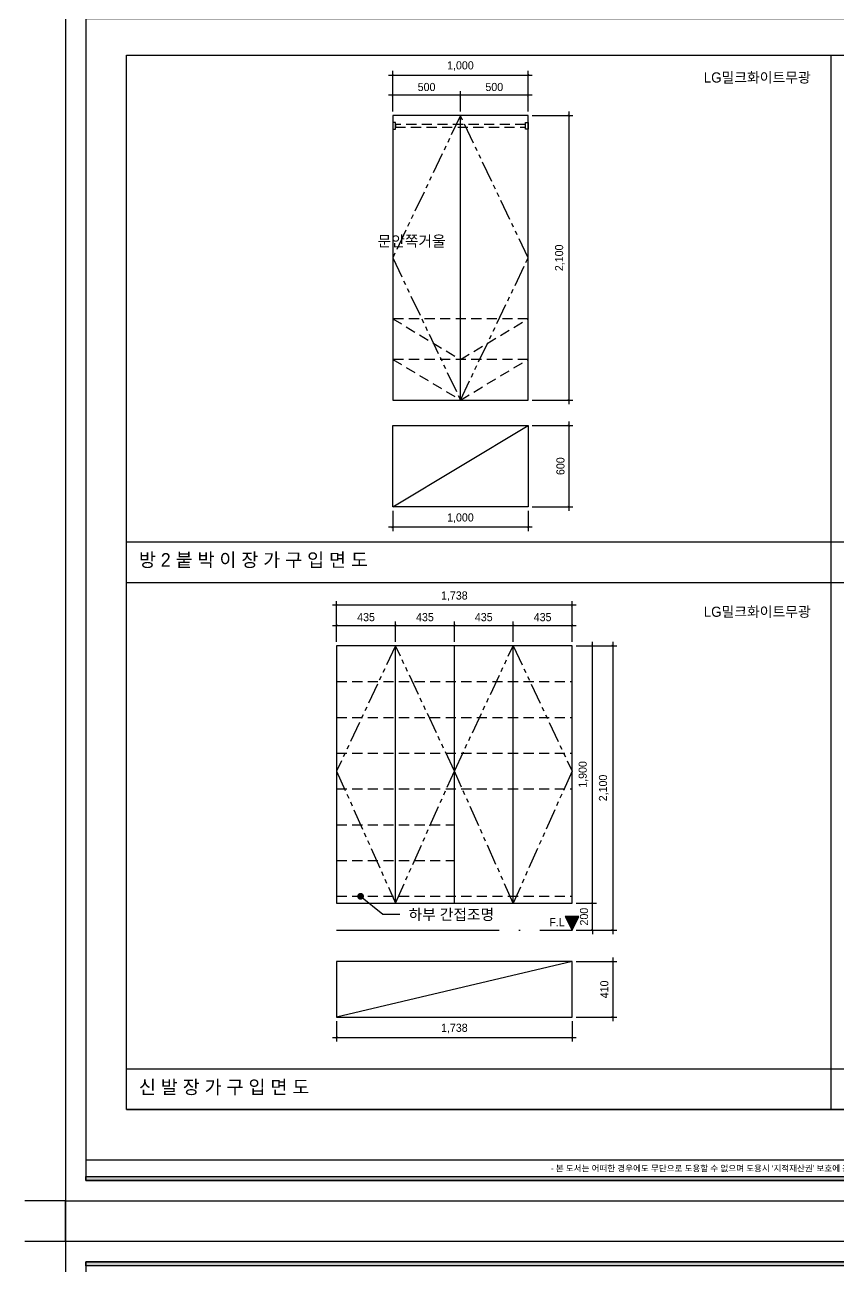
# Model space of a CAD drawing. Header units: inches. Extents: x 4138 to 127072, y -26315 to 43858.
# Drawn here: x 107338 to 113344, y 13982 to 23149 of the extents above; entities that cross this region are included whole.
import ezdxf
from ezdxf.enums import TextEntityAlignment as Align

# ---------------------------------------------------------------- set-up
doc = ezdxf.new("R2010")
doc.units = ezdxf.units.IN
doc.header["$LTSCALE"] = 50
doc.header["$MEASUREMENT"] = 0
for name, pattern in [('ACAD_ISO04W100', [30, 24, -3, 0, -3]), ('HID', [2.3, 1.5, -0.8]), ('PHANTOM2', [1.25, 0.625, -0.125, 0.125, -0.125, 0.125, -0.125])]:
    doc.linetypes.add(name, pattern=pattern)
for name, color, linetype in [('0-ELC TEXT', 7, 'Continuous'), ('0-SHEET', 7, 'Continuous'), ('01-CEN', 1, 'ACAD_ISO04W100'), ('04_FUR', 6, 'Continuous'), ('06-FUR', 6, 'Continuous'), ('06-LIGHT', 4, 'Continuous'), ('07-DIM WAL', 5, 'Continuous'), ('3.기호.계단선', 30, 'Continuous'), ('F-SYM', 7, 'Continuous'), ('FORM(YOURNAME)-11', 1, 'Continuous')]:
    doc.layers.add(name, color=color, linetype=linetype)
doc.styles.add('HY 울릉도 L', font='')
doc.styles.add('YOURNAME', font='HY울릉도M.TTF')
doc.styles.add('코레일둥고', font='Korail_Round_Gothic_Medium.ttf')
doc.styles.get('HY 울릉도 L').set_extended_font_data('HY울릉도L')
doc.dimstyles.new('30', dxfattribs={"dimscale": 30, "dimtxt": 2, "dimasz": 1, "dimexe": 1, "dimexo": 1, "dimgap": 1, "dimtad": 1, "dimdec": 0, "dimrnd": 0.05, "dimdsep": 46, "dimlunit": 6, "dimtxsty": 'HY 울릉도 L', "dimblk": 'ARCHTICK', "dimcen": 2.5, "dimdle": 1, "dimclrd": 133, "dimclre": 133, "dimclrt": 30, "dimadec": 0, "dimazin": 0, "dimtfac": 1, "dimtdec": 0, "dimtix": 1, "dimtmove": 2, "dimatfit": 3, "dimldrblk": 'ARCHTICK', "dimfxl": 1, "dimlwd": -1, "dimlwe": -1, "dimarcsym": 0})

# ---------------------------------------------------------------- blocks, each defined once
blk = doc.blocks.new('FORM-PLAN')
at = {"layer": 'FORM(YOURNAME)-11'}
h = blk.add_hatch(color=256, dxfattribs=at)
h.dxf.hatch_style = 1
h.paths.add_polyline_path([(-71444, 55115), (10556, 55115), (10556, 54915), (-71444, 54915)])
h.paths.add_polyline_path([(-71444, -2085), (10556, -2085), (10556, -2285), (-71444, -2285)])
at = {"layer": 'Defpoints', "color": 158}
blk.add_line((1346, -1285), (-71444, -1285), dxfattribs=at)
at = {"layer": 'Defpoints', "color": 1}
for points in [[(-72444, 58115), (-72444, 56115), (-74444, 56115)], [(-72444, -5285), (-72444, -3285), (-74444, -3285)]]:
    blk.add_lwpolyline(points, dxfattribs=at)
at = {"layer": 'Defpoints', "color": 158}
for points in [[(-71444, -2285), (10556, -2285), (10556, 55115), (-71444, 55115)], [(-69444, 53115), (-64, 53115), (-64, 1215), (-69444, 1215)]]:
    blk.add_lwpolyline(points, close=True, dxfattribs=at)
at = {"layer": 'FORM(YOURNAME)-11', "color": 250}
blk.add_lwpolyline([(-72444, -3285), (11556, -3285), (11556, 56115), (-72444, 56115)], close=True, dxfattribs=at)
at = {"layer": 'FORM(YOURNAME)-11'}
for points in [[(-71444, 55115), (10556, 55115), (10556, 54915), (-71444, 54915)], [(-71444, -2085), (10556, -2085), (10556, -2285), (-71444, -2285)]]:
    blk.add_lwpolyline(points, close=True, dxfattribs=at)
at = {"layer": 'FORM(YOURNAME)-11', "color": 1, "style": 'YOURNAME'}
blk.add_text("- 본 도서는 어떠한 경우에도 무단으로 도용할 수 없으며 도용시 '지적재산권' 보호에 관한 법률에 의거, 법적 분쟁이 발생합니다.  또한 본 도서에 관한 모든 저작권은 당사에 있습니다. -", height=300, dxfattribs=at).set_placement((-32990, -1685), align=Align.MIDDLE_CENTER)
at = {"layer": 'FORM(YOURNAME)-11', "color": 3, "style": 'YOURNAME'}
for tag, height, p in [('1', 450, (9905, 18188)), ('2', 450, (9905, 17544)), ('3', 450, (9905, 16257)), ('4', 450, (9905, 14326)), ('5', 515, (9905, 12009)), ('6', 515, (9905, 9757)), ('7', 515, (9905, 7504)), ('8', 515, (9905, 5252)), ('9', 515, (9905, 2999)), ('10', 515, (5655, 811)), ('11', 515, (9905, 747)), ('12', 515, (5655, -1441)), ('13', 515, (9905, -1441))]:
    blk.add_attdef(tag, text='', height=height, dxfattribs=at).set_placement(p, align=Align.MIDDLE_RIGHT)
blk = doc.blocks.new('_ARCHTICK')
at = {"color": 0, "linetype": 'ByBlock', "const_width": 0.075}
blk.add_lwpolyline([(-0.25, -0.25), (0.25, 0.25)], dxfattribs=at)
blk = doc.blocks.new('*D418')
at = {"layer": '07-DIM WAL', "color": 133, "transparency": 16777216}
for p, q in [((110024.6, 22778.3), (111084.6, 22778.3)), ((110054.6, 22508.3), (110054.6, 22808.3)), ((111054.6, 22508.3), (111054.6, 22808.3))]:
    blk.add_line(p, q, dxfattribs=at)
at = {"layer": 'Defpoints', "color": 0, "transparency": 16777216}
for p in [(111054.6, 22778.3), (110054.6, 22478.3), (111054.6, 22478.3)]:
    blk.add_point(p, dxfattribs=at)
at = {"layer": '07-DIM WAL', "color": 133, "transparency": 16777216, "xscale": 30, "yscale": 30, "zscale": 30, "rotation": 180}
blk.add_blockref('_ARCHTICK', (110054.6, 22778.3), dxfattribs=at)
at = {"layer": '07-DIM WAL', "color": 133, "transparency": 16777216, "xscale": 30, "yscale": 30, "zscale": 30}
blk.add_blockref('_ARCHTICK', (111054.6, 22778.3), dxfattribs=at)
at = {"layer": '07-DIM WAL', "color": 30, "transparency": 16777216, "insert": (110554.6, 22844.2), "char_height": 60, "attachment_point": 5, "style": 'HY 울릉도 L'}
blk.add_mtext('1,000', dxfattribs=at)
blk = doc.blocks.new('*D419')
at = {"layer": '07-DIM WAL', "color": 133, "transparency": 16777216}
for p, q in [((110554.6, 22508.3), (110554.6, 22658.3)), ((111054.6, 22508.3), (111054.6, 22658.3)), ((111084.6, 22628.3), (110524.6, 22628.3))]:
    blk.add_line(p, q, dxfattribs=at)
at = {"layer": 'Defpoints', "color": 0, "transparency": 16777216}
for p in [(110554.6, 22628.3), (110554.6, 22478.3), (111054.6, 22478.3)]:
    blk.add_point(p, dxfattribs=at)
at = {"layer": '07-DIM WAL', "color": 133, "transparency": 16777216, "xscale": 30, "yscale": 30, "zscale": 30, "rotation": 180}
blk.add_blockref('_ARCHTICK', (110554.6, 22628.3), dxfattribs=at)
at = {"layer": '07-DIM WAL', "color": 133, "transparency": 16777216, "xscale": 30, "yscale": 30, "zscale": 30}
blk.add_blockref('_ARCHTICK', (111054.6, 22628.3), dxfattribs=at)
at = {"layer": '07-DIM WAL', "color": 30, "transparency": 16777216, "insert": (110804.6, 22689.6), "char_height": 60, "attachment_point": 5, "style": 'HY 울릉도 L'}
blk.add_mtext('500', dxfattribs=at)
blk = doc.blocks.new('*D420')
at = {"layer": '07-DIM WAL', "color": 133, "transparency": 16777216}
for p, q in [((110054.6, 22508.3), (110054.6, 22658.3)), ((110554.6, 22508.3), (110554.6, 22658.3)), ((110584.6, 22628.3), (110024.6, 22628.3))]:
    blk.add_line(p, q, dxfattribs=at)
at = {"layer": 'Defpoints', "color": 0, "transparency": 16777216}
for p in [(110054.6, 22628.3), (110054.6, 22478.3), (110554.6, 22478.3)]:
    blk.add_point(p, dxfattribs=at)
at = {"layer": '07-DIM WAL', "color": 133, "transparency": 16777216, "xscale": 30, "yscale": 30, "zscale": 30, "rotation": 180}
blk.add_blockref('_ARCHTICK', (110054.6, 22628.3), dxfattribs=at)
at = {"layer": '07-DIM WAL', "color": 133, "transparency": 16777216, "xscale": 30, "yscale": 30, "zscale": 30}
blk.add_blockref('_ARCHTICK', (110554.6, 22628.3), dxfattribs=at)
at = {"layer": '07-DIM WAL', "color": 30, "transparency": 16777216, "insert": (110304.6, 22689.6), "char_height": 60, "attachment_point": 5, "style": 'HY 울릉도 L'}
blk.add_mtext('500', dxfattribs=at)
blk = doc.blocks.new('*D421')
at = {"layer": '07-DIM WAL', "color": 133, "transparency": 16777216}
for p, q in [((111084.6, 22478.3), (111384.6, 22478.3)), ((111354.6, 22508.3), (111354.6, 20348.3)), ((111084.6, 20378.3), (111384.6, 20378.3))]:
    blk.add_line(p, q, dxfattribs=at)
at = {"layer": 'Defpoints', "color": 0, "transparency": 16777216}
for p in [(111054.6, 22478.3), (111054.6, 20378.3), (111354.6, 20378.3)]:
    blk.add_point(p, dxfattribs=at)
at = {"layer": '07-DIM WAL', "color": 133, "transparency": 16777216, "xscale": 30, "yscale": 30, "zscale": 30}
for p, rotation in [((111354.6, 22478.3), 90), ((111354.6, 20378.3), 270)]:
    blk.add_blockref('_ARCHTICK', p, dxfattribs=dict(at, rotation=rotation))
at = {"layer": '07-DIM WAL', "color": 30, "transparency": 16777216, "insert": (111288.7, 21428.3), "char_height": 60, "attachment_point": 5, "rotation": 90, "style": 'HY 울릉도 L'}
blk.add_mtext('2,100', dxfattribs=at)
blk = doc.blocks.new('*D422')
at = {"layer": '07-DIM WAL', "color": 133, "transparency": 16777216}
for p, q in [((111084.6, 20189.7), (111384.6, 20189.7)), ((111354.6, 20219.7), (111354.6, 19559.7)), ((111084.6, 19589.7), (111384.6, 19589.7))]:
    blk.add_line(p, q, dxfattribs=at)
at = {"layer": 'Defpoints', "color": 0, "transparency": 16777216}
for p in [(111054.6, 20189.7), (111054.6, 19589.7), (111354.6, 19589.7)]:
    blk.add_point(p, dxfattribs=at)
at = {"layer": '07-DIM WAL', "color": 133, "transparency": 16777216, "xscale": 30, "yscale": 30, "zscale": 30}
for p, rotation in [((111354.6, 20189.7), 90), ((111354.6, 19589.7), 270)]:
    blk.add_blockref('_ARCHTICK', p, dxfattribs=dict(at, rotation=rotation))
at = {"layer": '07-DIM WAL', "color": 30, "transparency": 16777216, "insert": (111293.4, 19889.7), "char_height": 60, "attachment_point": 5, "rotation": 90, "style": 'HY 울릉도 L'}
blk.add_mtext('600', dxfattribs=at)
blk = doc.blocks.new('*D423')
at = {"layer": '07-DIM WAL', "color": 133, "transparency": 16777216}
for p, q in [((110054.6, 19559.7), (110054.6, 19409.7)), ((111054.6, 19559.7), (111054.6, 19409.7)), ((111084.6, 19439.7), (110024.6, 19439.7))]:
    blk.add_line(p, q, dxfattribs=at)
at = {"layer": 'Defpoints', "color": 0, "transparency": 16777216}
for p in [(110054.6, 19589.7), (111054.6, 19589.7), (110054.6, 19439.7)]:
    blk.add_point(p, dxfattribs=at)
at = {"layer": '07-DIM WAL', "color": 133, "transparency": 16777216, "xscale": 30, "yscale": 30, "zscale": 30, "rotation": 180}
blk.add_blockref('_ARCHTICK', (110054.6, 19439.7), dxfattribs=at)
at = {"layer": '07-DIM WAL', "color": 133, "transparency": 16777216, "xscale": 30, "yscale": 30, "zscale": 30}
blk.add_blockref('_ARCHTICK', (111054.6, 19439.7), dxfattribs=at)
at = {"layer": '07-DIM WAL', "color": 30, "transparency": 16777216, "insert": (110554.6, 19505.6), "char_height": 60, "attachment_point": 5, "style": 'HY 울릉도 L'}
blk.add_mtext('1,000', dxfattribs=at)
blk = doc.blocks.new('*D424')
at = {"layer": '07-DIM WAL', "color": 133, "transparency": 16777216}
for p, q in [((111408.7, 18563.3), (111708.7, 18563.3)), ((111678.7, 18593.3), (111678.7, 16433.3)), ((111408.7, 16463.3), (111708.7, 16463.3))]:
    blk.add_line(p, q, dxfattribs=at)
at = {"layer": 'Defpoints', "color": 0, "transparency": 16777216}
for p in [(111378.7, 18563.3), (111378.7, 16463.3), (111678.7, 16463.3)]:
    blk.add_point(p, dxfattribs=at)
at = {"layer": '07-DIM WAL', "color": 133, "transparency": 16777216, "xscale": 30, "yscale": 30, "zscale": 30}
for p, rotation in [((111678.7, 18563.3), 90), ((111678.7, 16463.3), 270)]:
    blk.add_blockref('_ARCHTICK', p, dxfattribs=dict(at, rotation=rotation))
at = {"layer": '07-DIM WAL', "color": 30, "transparency": 16777216, "insert": (111612.7, 17513.3), "char_height": 60, "attachment_point": 5, "rotation": 90, "style": 'HY 울릉도 L'}
blk.add_mtext('2,100', dxfattribs=at)
blk = doc.blocks.new('*D425')
at = {"layer": '07-DIM WAL', "color": 133, "transparency": 16777216}
for p, q in [((111528.7, 16663.3), (111528.7, 16693.3)), ((111408.7, 16663.3), (111558.7, 16663.3)), ((111528.7, 16463.3), (111528.7, 16663.3)), ((111408.7, 16463.3), (111558.7, 16463.3)), ((111528.7, 16463.3), (111528.7, 16433.3))]:
    blk.add_line(p, q, dxfattribs=at)
at = {"layer": 'Defpoints', "color": 0, "transparency": 16777216}
for p in [(111378.7, 16663.3), (111528.7, 16663.3), (111378.7, 16463.3)]:
    blk.add_point(p, dxfattribs=at)
at = {"layer": '07-DIM WAL', "color": 133, "transparency": 16777216, "xscale": 30, "yscale": 30, "zscale": 30}
for p, rotation in [((111528.7, 16663.3), 270), ((111528.7, 16463.3), 90)]:
    blk.add_blockref('_ARCHTICK', p, dxfattribs=dict(at, rotation=rotation))
at = {"layer": '07-DIM WAL', "color": 30, "transparency": 16777216, "insert": (111467.4, 16563.3), "char_height": 60, "attachment_point": 5, "rotation": 90, "style": 'HY 울릉도 L'}
blk.add_mtext('200', dxfattribs=at)
blk = doc.blocks.new('*D426')
at = {"layer": '07-DIM WAL', "color": 133, "transparency": 16777216}
for p, q in [((111408.7, 18563.3), (111558.7, 18563.3)), ((111528.7, 16633.3), (111528.7, 18593.3)), ((111408.7, 16663.3), (111558.7, 16663.3))]:
    blk.add_line(p, q, dxfattribs=at)
at = {"layer": 'Defpoints', "color": 0, "transparency": 16777216}
for p in [(111378.7, 18563.3), (111528.7, 18563.3), (111378.7, 16663.3)]:
    blk.add_point(p, dxfattribs=at)
at = {"layer": '07-DIM WAL', "color": 133, "transparency": 16777216, "xscale": 30, "yscale": 30, "zscale": 30}
for p, rotation in [((111528.7, 18563.3), 90), ((111528.7, 16663.3), 270)]:
    blk.add_blockref('_ARCHTICK', p, dxfattribs=dict(at, rotation=rotation))
at = {"layer": '07-DIM WAL', "color": 30, "transparency": 16777216, "insert": (111462.7, 17613.3), "char_height": 60, "attachment_point": 5, "rotation": 90, "style": 'HY 울릉도 L'}
blk.add_mtext('1,900', dxfattribs=at)
blk = doc.blocks.new('*D427')
at = {"layer": '07-DIM WAL', "color": 133, "transparency": 16777216}
for p, q in [((109640.7, 18593.3), (109640.7, 18893.3)), ((111378.7, 18593.3), (111378.7, 18893.3)), ((111408.7, 18863.3), (109610.7, 18863.3))]:
    blk.add_line(p, q, dxfattribs=at)
at = {"layer": 'Defpoints', "color": 0, "transparency": 16777216}
for p in [(109640.7, 18863.3), (109640.7, 18563.3), (111378.7, 18563.3)]:
    blk.add_point(p, dxfattribs=at)
at = {"layer": '07-DIM WAL', "color": 133, "transparency": 16777216, "xscale": 30, "yscale": 30, "zscale": 30, "rotation": 180}
blk.add_blockref('_ARCHTICK', (109640.7, 18863.3), dxfattribs=at)
at = {"layer": '07-DIM WAL', "color": 133, "transparency": 16777216, "xscale": 30, "yscale": 30, "zscale": 30}
blk.add_blockref('_ARCHTICK', (111378.7, 18863.3), dxfattribs=at)
at = {"layer": '07-DIM WAL', "color": 30, "transparency": 16777216, "insert": (110509.7, 18929.3), "char_height": 60, "attachment_point": 5, "style": 'HY 울릉도 L'}
blk.add_mtext('1,738', dxfattribs=at)
blk = doc.blocks.new('*D428')
at = {"layer": '07-DIM WAL', "color": 133, "transparency": 16777216}
for p, q in [((109610.7, 18713.3), (110105.2, 18713.3)), ((109640.7, 18593.3), (109640.7, 18743.3)), ((110075.2, 18593.3), (110075.2, 18743.3))]:
    blk.add_line(p, q, dxfattribs=at)
at = {"layer": 'Defpoints', "color": 0, "transparency": 16777216}
for p in [(110075.2, 18713.3), (109640.7, 18563.3), (110075.2, 18563.3)]:
    blk.add_point(p, dxfattribs=at)
at = {"layer": '07-DIM WAL', "color": 133, "transparency": 16777216, "xscale": 30, "yscale": 30, "zscale": 30, "rotation": 180}
blk.add_blockref('_ARCHTICK', (109640.7, 18713.3), dxfattribs=at)
at = {"layer": '07-DIM WAL', "color": 133, "transparency": 16777216, "xscale": 30, "yscale": 30, "zscale": 30}
blk.add_blockref('_ARCHTICK', (110075.2, 18713.3), dxfattribs=at)
at = {"layer": '07-DIM WAL', "color": 30, "transparency": 16777216, "insert": (109857.9, 18774.6), "char_height": 60, "attachment_point": 5, "style": 'HY 울릉도 L'}
blk.add_mtext('435', dxfattribs=at)
blk = doc.blocks.new('*D429')
at = {"layer": '07-DIM WAL', "color": 133, "transparency": 16777216}
for p, q in [((110045.2, 18713.3), (110539.7, 18713.3)), ((110075.2, 18593.3), (110075.2, 18743.3)), ((110509.7, 18593.3), (110509.7, 18743.3))]:
    blk.add_line(p, q, dxfattribs=at)
at = {"layer": 'Defpoints', "color": 0, "transparency": 16777216}
for p in [(110509.7, 18713.3), (110075.2, 18563.3), (110509.7, 18563.3)]:
    blk.add_point(p, dxfattribs=at)
at = {"layer": '07-DIM WAL', "color": 133, "transparency": 16777216, "xscale": 30, "yscale": 30, "zscale": 30, "rotation": 180}
blk.add_blockref('_ARCHTICK', (110075.2, 18713.3), dxfattribs=at)
at = {"layer": '07-DIM WAL', "color": 133, "transparency": 16777216, "xscale": 30, "yscale": 30, "zscale": 30}
blk.add_blockref('_ARCHTICK', (110509.7, 18713.3), dxfattribs=at)
at = {"layer": '07-DIM WAL', "color": 30, "transparency": 16777216, "insert": (110292.4, 18774.6), "char_height": 60, "attachment_point": 5, "style": 'HY 울릉도 L'}
blk.add_mtext('435', dxfattribs=at)
blk = doc.blocks.new('*D430')
at = {"layer": '07-DIM WAL', "color": 133, "transparency": 16777216}
for p, q in [((110479.7, 18713.3), (110974.2, 18713.3)), ((110509.7, 18593.3), (110509.7, 18743.3)), ((110944.2, 18593.3), (110944.2, 18743.3))]:
    blk.add_line(p, q, dxfattribs=at)
at = {"layer": 'Defpoints', "color": 0, "transparency": 16777216}
for p in [(110944.2, 18713.3), (110509.7, 18563.3), (110944.2, 18563.3)]:
    blk.add_point(p, dxfattribs=at)
at = {"layer": '07-DIM WAL', "color": 133, "transparency": 16777216, "xscale": 30, "yscale": 30, "zscale": 30, "rotation": 180}
blk.add_blockref('_ARCHTICK', (110509.7, 18713.3), dxfattribs=at)
at = {"layer": '07-DIM WAL', "color": 133, "transparency": 16777216, "xscale": 30, "yscale": 30, "zscale": 30}
blk.add_blockref('_ARCHTICK', (110944.2, 18713.3), dxfattribs=at)
at = {"layer": '07-DIM WAL', "color": 30, "transparency": 16777216, "insert": (110726.9, 18774.6), "char_height": 60, "attachment_point": 5, "style": 'HY 울릉도 L'}
blk.add_mtext('435', dxfattribs=at)
blk = doc.blocks.new('*D431')
at = {"layer": '07-DIM WAL', "color": 133, "transparency": 16777216}
for p, q in [((110914.2, 18713.3), (111408.7, 18713.3)), ((110944.2, 18593.3), (110944.2, 18743.3)), ((111378.7, 18593.3), (111378.7, 18743.3))]:
    blk.add_line(p, q, dxfattribs=at)
at = {"layer": 'Defpoints', "color": 0, "transparency": 16777216}
for p in [(111378.7, 18713.3), (110944.2, 18563.3), (111378.7, 18563.3)]:
    blk.add_point(p, dxfattribs=at)
at = {"layer": '07-DIM WAL', "color": 133, "transparency": 16777216, "xscale": 30, "yscale": 30, "zscale": 30, "rotation": 180}
blk.add_blockref('_ARCHTICK', (110944.2, 18713.3), dxfattribs=at)
at = {"layer": '07-DIM WAL', "color": 133, "transparency": 16777216, "xscale": 30, "yscale": 30, "zscale": 30}
blk.add_blockref('_ARCHTICK', (111378.7, 18713.3), dxfattribs=at)
at = {"layer": '07-DIM WAL', "color": 30, "transparency": 16777216, "insert": (111161.4, 18774.6), "char_height": 60, "attachment_point": 5, "style": 'HY 울릉도 L'}
blk.add_mtext('435', dxfattribs=at)
blk = doc.blocks.new('*D432')
at = {"layer": '07-DIM WAL', "color": 133, "transparency": 16777216}
for p, q in [((109640.7, 15790.9), (109640.7, 15640.9)), ((111378.7, 15790.9), (111378.7, 15640.9)), ((109610.7, 15670.9), (111408.7, 15670.9))]:
    blk.add_line(p, q, dxfattribs=at)
at = {"layer": 'Defpoints', "color": 0, "transparency": 16777216}
for p in [(109640.7, 15820.9), (111378.7, 15820.9), (111378.7, 15670.9)]:
    blk.add_point(p, dxfattribs=at)
at = {"layer": '07-DIM WAL', "color": 133, "transparency": 16777216, "xscale": 30, "yscale": 30, "zscale": 30, "rotation": 180}
blk.add_blockref('_ARCHTICK', (109640.7, 15670.9), dxfattribs=at)
at = {"layer": '07-DIM WAL', "color": 133, "transparency": 16777216, "xscale": 30, "yscale": 30, "zscale": 30}
blk.add_blockref('_ARCHTICK', (111378.7, 15670.9), dxfattribs=at)
at = {"layer": '07-DIM WAL', "color": 30, "transparency": 16777216, "insert": (110509.7, 15736.9), "char_height": 60, "attachment_point": 5, "style": 'HY 울릉도 L'}
blk.add_mtext('1,738', dxfattribs=at)
blk = doc.blocks.new('*D433')
at = {"layer": '07-DIM WAL', "color": 133, "transparency": 16777216}
for p, q in [((111408.7, 16230.9), (111708.7, 16230.9)), ((111678.7, 16260.9), (111678.7, 15790.9)), ((111408.7, 15820.9), (111708.7, 15820.9))]:
    blk.add_line(p, q, dxfattribs=at)
at = {"layer": 'Defpoints', "color": 0, "transparency": 16777216}
for p in [(111378.7, 16230.9), (111378.7, 15820.9), (111678.7, 15820.9)]:
    blk.add_point(p, dxfattribs=at)
at = {"layer": '07-DIM WAL', "color": 133, "transparency": 16777216, "xscale": 30, "yscale": 30, "zscale": 30}
for p, rotation in [((111678.7, 16230.9), 90), ((111678.7, 15820.9), 270)]:
    blk.add_blockref('_ARCHTICK', p, dxfattribs=dict(at, rotation=rotation))
at = {"layer": '07-DIM WAL', "color": 30, "transparency": 16777216, "insert": (111617.4, 16025.9), "char_height": 60, "attachment_point": 5, "rotation": 90, "style": 'HY 울릉도 L'}
blk.add_mtext('410', dxfattribs=at)

msp = doc.modelspace()

# ---------------------------------------------------------------- hatches: boundary and pattern name
at = {"layer": '01-CEN'}
h = msp.add_hatch(color=256, dxfattribs=at)
h.dxf.hatch_style = 1
h.paths.add_polyline_path([(111328.7, 16563.3), (111378.7, 16463.3), (111428.7, 16563.3)])

# ---------------------------------------------------------------- linework, layer by layer
at = {"layer": '0-ELC TEXT', "const_width": 25}
msp.add_lwpolyline([(109805, 16713.3, 1), (109830, 16713.3, 1)], format="xyb", close=True, dxfattribs=at)
at = {"layer": '0-ELC TEXT'}
msp.add_lwpolyline([(109817.5, 16713.3), (109980.5, 16581.6), (110106.3, 16581.6)], dxfattribs=at)
at = {"layer": '0-SHEET'}
for p, q in [((113291.9, 15139), (113291.9, 22924)), ((108088.4, 19331.5), (118495.4, 19331.5)), ((108088.4, 19031.5), (118495.4, 19031.5)), ((108088.4, 15439), (118495.4, 15439)), ((108088.4, 15139), (118495.4, 15139))]:
    msp.add_line(p, q, dxfattribs=at)
at = {"layer": '01-CEN'}
msp.add_line((109640.7, 16463.3), (111378.7, 16463.3), dxfattribs=at)
msp.add_lwpolyline([(111328.7, 16563.3), (111378.7, 16463.3), (111428.7, 16563.3), (111328.7, 16563.3)], dxfattribs=at)
at = {"layer": '04_FUR'}
msp.add_line((110554.6, 20378.3), (110554.6, 22478.3), dxfattribs=at)
msp.add_lwpolyline([(111054.6, 22478.3), (110054.6, 22478.3), (110054.6, 20378.3), (111054.6, 20378.3)], close=True, dxfattribs=at)
msp.add_lwpolyline([(110054.6, 19589.7), (110054.6, 20189.7), (111054.6, 20189.7), (111054.6, 19589.7), (110054.6, 19589.7), (111054.6, 20189.7)], dxfattribs=at)
at = {"layer": '06-FUR', "color": 8, "linetype": 'HID'}
for p, q in [((111054.6, 20978.3), (110054.6, 20978.3)), ((111054.6, 20678.3), (110054.6, 20678.3)), ((109640.7, 18299), (111378.7, 18299)), ((109640.7, 18034.7), (111378.7, 18034.7)), ((109640.7, 17770.4), (111378.7, 17770.4)), ((109640.7, 17506.1), (111378.7, 17506.1)), ((109640.7, 17241.9), (110509.7, 17241.9)), ((109640.7, 16977.6), (110509.7, 16977.6))]:
    msp.add_line(p, q, dxfattribs=at)
at = {"layer": '06-FUR'}
for p, q in [((110075.2, 16663.3), (110075.2, 18563.3)), ((110509.7, 16663.3), (110509.7, 18563.3)), ((110944.2, 16663.3), (110944.2, 18563.3)), ((111378.7, 16230.9), (109640.7, 15820.9))]:
    msp.add_line(p, q, dxfattribs=at)
at = {"layer": '06-FUR', "color": 8, "linetype": 'HID'}
for points in [[(110054.6, 22378.3), (110074.6, 22378.3), (110074.6, 22428.3), (110054.6, 22428.3)], [(111034.6, 22413.3), (110074.6, 22413.3), (110074.6, 22393.3), (111034.6, 22393.3)], [(111054.6, 22378.3), (111034.6, 22378.3), (111034.6, 22428.3), (111054.6, 22428.3)]]:
    msp.add_lwpolyline(points, close=True, dxfattribs=at)
for points in [[(110054.6, 20978.3), (110554.6, 20678.3), (111054.6, 20978.3)], [(110054.6, 20678.3), (110554.6, 20378.3), (111054.6, 20678.3)]]:
    msp.add_lwpolyline(points, dxfattribs=at)
at = {"layer": '06-FUR'}
for points in [[(109640.7, 16663.3), (111378.7, 16663.3), (111378.7, 18563.3), (109640.7, 18563.3)], [(109640.7, 15820.9), (111378.7, 15820.9), (111378.7, 16230.9), (109640.7, 16230.9)]]:
    msp.add_lwpolyline(points, close=True, dxfattribs=at)
at = {"layer": '06-FUR', "color": 10, "linetype": 'HID'}
msp.add_lwpolyline([(109640.7, 16713.3), (111378.7, 16713.3)], dxfattribs=at)
at = {"layer": '06-LIGHT', "color": 1, "linetype": 'PHANTOM2', "ltscale": 5}
for points in [[(110554.6, 20378.3), (111054.6, 21428.3), (110554.6, 22478.3), (110054.6, 21428.3), (110554.6, 20378.3)], [(110075.2, 16663.3), (110509.7, 17638.3), (110075.2, 18563.3), (109640.7, 17638.3), (110075.2, 16663.3)], [(110944.2, 16663.3), (110509.7, 17638.3), (110944.2, 18563.3), (111378.7, 17638.3), (110944.2, 16663.3)]]:
    msp.add_lwpolyline(points, dxfattribs=at)

# ---------------------------------------------------------------- block references
at = {"layer": 'F-SYM', "xscale": 0.15, "yscale": 0.15, "zscale": 0.15}
for p in [(118505, 14956.7), (118505, 5746.7)]:
    msp.add_blockref('FORM-PLAN', p, dxfattribs=at)

# ---------------------------------------------------------------- texts
at = {"layer": '0-ELC TEXT', "style": '코레일둥고'}
for s, height, p in [('문안쪽거울', 80, (109943.4, 21512)), ('방 2 붙 박 이 장 가 구 입 면 도', 100, (108180.6, 19147.4)), ('하부 간접조명', 80, (110172.1, 16538.8)), ('신 발 장 가 구 입 면 도', 100, (108180.6, 15254.9))]:
    msp.add_text(s, height=height, dxfattribs=at).set_placement(p)
at = {"layer": '01-CEN', "style": '코레일둥고'}
msp.add_text('F.L', height=60, dxfattribs=at).set_placement((111211.1, 16492.6))
at = {"layer": '3.기호.계단선', "style": '코레일둥고'}
for p in [(112746.2, 22722.6), (112746.2, 18777.3)]:
    msp.add_text('LG밀크화이트무광', height=75, dxfattribs=at).set_placement(p, align=Align.CENTER)

# ---------------------------------------------------------------- dimensions: what is measured, and where the dimension line sits
at = {"layer": '07-DIM WAL'}
for base, p1, p2, picture, middle in [((111054.6, 22778.3), (110054.6, 22478.3), (111054.6, 22478.3), '*D418', (110554.6, 22844.2)), ((110054.6, 22628.3), (110554.6, 22478.3), (110054.6, 22478.3), '*D420', (110304.6, 22689.6)), ((110554.6, 22628.3), (111054.6, 22478.3), (110554.6, 22478.3), '*D419', (110804.6, 22689.6)), ((110054.6, 19439.7), (111054.6, 19589.7), (110054.6, 19589.7), '*D423', (110554.6, 19505.6)), ((109640.7, 18863.3), (111378.7, 18563.3), (109640.7, 18563.3), '*D427', (110509.7, 18929.3)), ((110075.1609475, 18713.2925023), (109640.6609475, 18563.2925023), (110075.1609475, 18563.2925023), '*D428', (109857.9109475, 18774.6357859)), ((110509.6609475, 18713.2925023), (110075.1609475, 18563.2925023), (110509.6609475, 18563.2925023), '*D429', (110292.4109475, 18774.6357859)), ((110944.1609475, 18713.2925023), (110509.6609475, 18563.2925023), (110944.1609475, 18563.2925023), '*D430', (110726.9109475, 18774.6357859)), ((111378.6609475, 18713.2925023), (110944.1609475, 18563.2925023), (111378.6609475, 18563.2925023), '*D431', (111161.4109475, 18774.6357859)), ((111378.7, 15670.9), (109640.7, 15820.9), (111378.7, 15820.9), '*D432', (110509.7, 15736.9))]:
    dim = msp.add_linear_dim(base=base, p1=p1, p2=p2, dimstyle='30', dxfattribs=at)
    dim.commit()
    dim.dimension.update_dxf_attribs({"geometry": picture, "text_midpoint": middle})
for base, p1, p2, picture, middle in [((111354.6, 20378.3), (111054.6, 22478.3), (111054.6, 20378.3), '*D421', (111288.7, 21428.3)), ((111354.6, 19589.7), (111054.6, 20189.7), (111054.6, 19589.7), '*D422', (111293.4, 19889.7)), ((111678.7, 16463.3), (111378.7, 18563.3), (111378.7, 16463.3), '*D424', (111612.7, 17513.3)), ((111528.7, 18563.3), (111378.7, 16663.3), (111378.7, 18563.3), '*D426', (111462.7, 17613.3)), ((111528.7, 16663.3), (111378.7, 16463.3), (111378.7, 16663.3), '*D425', (111467.4, 16563.3)), ((111678.7, 15820.9), (111378.7, 16230.9), (111378.7, 15820.9), '*D433', (111617.4, 16025.9))]:
    dim = msp.add_linear_dim(base=base, p1=p1, p2=p2, angle=90, dimstyle='30', dxfattribs=at)
    dim.commit()
    dim.dimension.update_dxf_attribs({"geometry": picture, "text_midpoint": middle})

doc.saveas('drawing.dxf')
